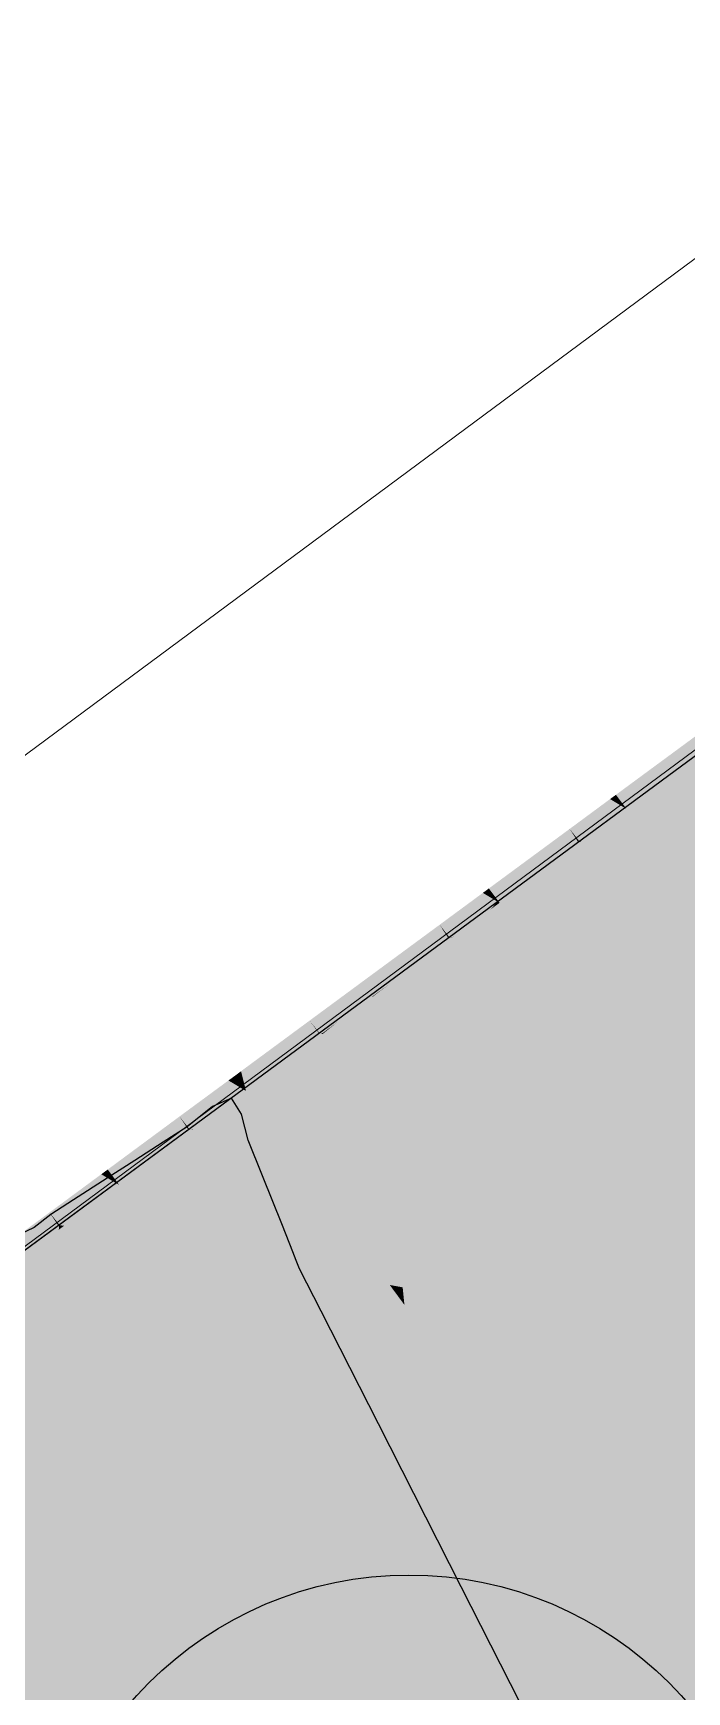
# Model space of a CAD drawing. Header units: millimetres. Extents: x 340454 to 342791, y 6993867 to 6995092.
# Drawn here: x 340762.86 to 340767, y 6994583.51 to 6994594.02 of the extents above; entities that cross this region are included whole.
import ezdxf

# ---------------------------------------------------------------- set-up
doc = ezdxf.new("R2010")
doc.units = ezdxf.units.MM
doc.header["$LTSCALE"] = 10
for name, color, linetype in [('A-MODELAGEM', 7, 'Continuous'), ('F-HZ-CORREDOR-FEAT', 2, 'Continuous'), ('NUMERO_DOS_LOTES', 165, 'Continuous'), ('T-HM-CURVA_INTERMEDIARIA', 45, 'Continuous'), ('URB-Calçadas', 2, 'Continuous'), ('URB-Quadras', 3, 'Continuous')]:
    doc.layers.add(name, color=color, linetype=linetype)

msp = doc.modelspace()

# ---------------------------------------------------------------- linework, layer by layer
at = {"lineweight": 20}
msp.add_lwpolyline([(340782.27, 6994557.101), (340785.611, 6994569.974), (340769.737, 6994591.412), (340755.742, 6994581.105), (340753.641, 6994579.535), (340782.27, 6994557.101)], close=True, dxfattribs=at)
at = {"layer": 'A-MODELAGEM', "color": 11, "linetype": 'Continuous', "lineweight": -3}
for points in [[(340766.554, 6994589.192), (340766.576, 6994589.163), (340767.085, 6994589.583)], [(340767.085, 6994589.583), (340766.576, 6994589.163), (340767.139, 6994589.498)], [(340766.576, 6994589.163), (340766.614, 6994589.112), (340767.139, 6994589.498)], [(340766.795, 6994588.868), (340767.155, 6994589.5), (340766.62, 6994589.103)], [(340767.532, 6994588.826), (340767.155, 6994589.5), (340766.795, 6994588.868)], [(340766.261, 6994588.976), (340766.547, 6994589.147), (340766.517, 6994589.165)], [(340766.517, 6994589.165), (340766.547, 6994589.147), (340766.554, 6994589.192)], [(340766.554, 6994589.192), (340766.547, 6994589.147), (340766.576, 6994589.163)], [(340766.547, 6994589.147), (340766.611, 6994589.109), (340766.576, 6994589.163)], [(340766.576, 6994589.163), (340766.611, 6994589.109), (340766.614, 6994589.112)], [(340766.261, 6994588.976), (340766.323, 6994588.897), (340766.547, 6994589.147)], [(340766.547, 6994589.147), (340766.323, 6994588.897), (340766.61, 6994589.109)], [(340766.648, 6994588.876), (340766.62, 6994589.103), (340766.338, 6994588.894)], [(340766.547, 6994589.147), (340766.61, 6994589.109), (340766.611, 6994589.109)], [(340766.795, 6994588.868), (340766.62, 6994589.103), (340766.62, 6994589.103)], [(340766.795, 6994588.868), (340766.62, 6994589.103), (340766.648, 6994588.876)], [(340765.749, 6994588.599), (340765.772, 6994588.568), (340766.261, 6994588.976)], [(340766.261, 6994588.976), (340765.772, 6994588.568), (340766.315, 6994588.892)], [(340766.261, 6994588.976), (340766.32, 6994588.895), (340766.323, 6994588.897)], [(340766.261, 6994588.976), (340766.315, 6994588.892), (340766.32, 6994588.895)], [(340765.772, 6994588.568), (340765.809, 6994588.519), (340766.315, 6994588.892)], [(340766.011, 6994588.246), (340766.335, 6994588.892), (340765.817, 6994588.508)], [(340766.733, 6994588.188), (340766.335, 6994588.892), (340766.011, 6994588.246)], [(340766.654, 6994588.83), (340766.338, 6994588.894), (340766.335, 6994588.892)], [(340766.733, 6994588.188), (340766.335, 6994588.892), (340766.335, 6994588.892)], [(340766.733, 6994588.188), (340766.654, 6994588.83), (340766.335, 6994588.892)], [(340766.733, 6994588.188), (340766.335, 6994588.892), (340766.335, 6994588.892)], [(340766.654, 6994588.83), (340766.648, 6994588.876), (340766.338, 6994588.894)], [(340766.654, 6994588.83), (340766.338, 6994588.894), (340766.338, 6994588.894)], [(340766.795, 6994588.868), (340766.648, 6994588.876), (340766.654, 6994588.83)], [(340766.851, 6994588.792), (340766.795, 6994588.868), (340766.654, 6994588.83)], [(340767.532, 6994588.826), (340766.795, 6994588.868), (340766.851, 6994588.792)], [(340766.733, 6994588.188), (340766.851, 6994588.792), (340766.654, 6994588.83)], [(340767.334, 6994588.14), (340766.851, 6994588.792), (340766.733, 6994588.188)], [(340767.553, 6994588.656), (340767.532, 6994588.826), (340766.851, 6994588.792)], [(340767.334, 6994588.14), (340767.553, 6994588.656), (340766.851, 6994588.792)], [(340765.437, 6994588.369), (340765.744, 6994588.551), (340765.711, 6994588.571)], [(340765.437, 6994588.369), (340765.499, 6994588.29), (340765.744, 6994588.551)], [(340765.744, 6994588.551), (340765.499, 6994588.29), (340765.804, 6994588.515)], [(340765.711, 6994588.571), (340765.744, 6994588.551), (340765.749, 6994588.599)], [(340765.749, 6994588.599), (340765.744, 6994588.551), (340765.772, 6994588.568)], [(340765.744, 6994588.551), (340765.805, 6994588.515), (340765.772, 6994588.568)], [(340765.744, 6994588.551), (340765.804, 6994588.515), (340765.805, 6994588.515)], [(340765.772, 6994588.568), (340765.805, 6994588.515), (340765.809, 6994588.519)], [(340765.846, 6994588.26), (340765.758, 6994588.465), (340765.517, 6994588.286)], [(340765.517, 6994588.286), (340765.758, 6994588.465), (340765.541, 6994588.305)], [(340765.846, 6994588.26), (340765.817, 6994588.508), (340765.758, 6994588.465)], [(340766.011, 6994588.246), (340765.817, 6994588.508), (340765.817, 6994588.508)], [(340766.011, 6994588.246), (340765.817, 6994588.508), (340765.846, 6994588.26)], [(340764.944, 6994588.006), (340764.968, 6994587.973), (340765.437, 6994588.369)], [(340765.437, 6994588.369), (340764.968, 6994587.973), (340765.492, 6994588.285)], [(340765.437, 6994588.369), (340765.492, 6994588.285), (340765.496, 6994588.288)], [(340765.437, 6994588.369), (340765.496, 6994588.288), (340765.499, 6994588.29)], [(340764.968, 6994587.973), (340765.004, 6994587.925), (340765.492, 6994588.285)], [(340765.013, 6994587.913), (340765.515, 6994588.284), (340765.513, 6994588.285)], [(340765.013, 6994587.913), (340765.513, 6994588.285), (340765.12, 6994587.995)], [(340765.224, 6994587.628), (340765.515, 6994588.284), (340765.013, 6994587.913)], [(340765.928, 6994587.56), (340765.515, 6994588.284), (340765.224, 6994587.628)], [(340765.515, 6994588.284), (340765.516, 6994588.286), (340765.513, 6994588.285)], [(340765.851, 6994588.221), (340765.517, 6994588.286), (340765.515, 6994588.284)], [(340765.515, 6994588.284), (340765.517, 6994588.286), (340765.516, 6994588.286)], [(340765.928, 6994587.56), (340765.851, 6994588.221), (340765.515, 6994588.284)], [(340765.517, 6994588.286), (340765.541, 6994588.305), (340765.516, 6994588.286)], [(340765.851, 6994588.221), (340765.846, 6994588.26), (340765.517, 6994588.286)], [(340766.011, 6994588.246), (340765.846, 6994588.26), (340765.851, 6994588.221)], [(340766.058, 6994588.182), (340766.011, 6994588.246), (340765.851, 6994588.221)], [(340765.928, 6994587.56), (340766.058, 6994588.182), (340765.851, 6994588.221)], [(340766.733, 6994588.188), (340766.011, 6994588.246), (340766.058, 6994588.182)], [(340766.564, 6994587.499), (340766.058, 6994588.182), (340765.928, 6994587.56)], [(340766.749, 6994588.052), (340766.733, 6994588.188), (340766.058, 6994588.182)], [(340766.564, 6994587.499), (340766.749, 6994588.052), (340766.058, 6994588.182)], [(340767.334, 6994588.14), (340766.733, 6994588.188), (340766.749, 6994588.052)], [(340767.505, 6994587.909), (340767.334, 6994588.14), (340766.749, 6994588.052)], [(340764.613, 6994587.762), (340764.968, 6994587.973), (340764.944, 6994588.006)], [(340765.013, 6994587.913), (340765.12, 6994587.995), (340765.011, 6994587.915)], [(340766.82, 6994587.475), (340766.749, 6994588.052), (340766.564, 6994587.499)], [(340767.505, 6994587.909), (340766.749, 6994588.052), (340766.82, 6994587.475)], [(340764.613, 6994587.762), (340764.676, 6994587.683), (340764.968, 6994587.973)], [(340764.968, 6994587.973), (340764.676, 6994587.683), (340765.004, 6994587.925)], [(340764.697, 6994587.678), (340765.013, 6994587.913), (340765.011, 6994587.915)], [(340764.697, 6994587.678), (340765.011, 6994587.915), (340764.789, 6994587.752)], [(340765.041, 6994587.645), (340765.013, 6994587.913), (340764.697, 6994587.678)], [(340765.224, 6994587.628), (340765.013, 6994587.913), (340765.041, 6994587.645)], [(340767.328, 6994587.426), (340767.505, 6994587.909), (340766.82, 6994587.475)], [(340764.179, 6994587.442), (340764.673, 6994587.681), (340764.613, 6994587.762)], [(340764.179, 6994587.442), (340764.67, 6994587.679), (340764.673, 6994587.681)], [(340764.179, 6994587.442), (340764.668, 6994587.678), (340764.67, 6994587.679)], [(340764.613, 6994587.762), (340764.673, 6994587.681), (340764.676, 6994587.683)], [(340764.695, 6994587.677), (340764.69, 6994587.679), (340764.688, 6994587.678)], [(340764.697, 6994587.678), (340764.789, 6994587.752), (340764.69, 6994587.679)], [(340764.695, 6994587.677), (340764.697, 6994587.678), (340764.69, 6994587.679)], [(340764.179, 6994587.442), (340764.191, 6994587.394), (340764.668, 6994587.678)], [(340764.191, 6994587.394), (340764.205, 6994587.337), (340764.668, 6994587.678)], [(340764.21, 6994587.317), (340764.695, 6994587.677), (340764.688, 6994587.678)], [(340764.21, 6994587.317), (340764.688, 6994587.678), (340764.391, 6994587.459)], [(340764.437, 6994587.011), (340764.695, 6994587.677), (340764.21, 6994587.317)], [(340764.437, 6994587.011), (340765.044, 6994587.612), (340764.695, 6994587.677)], [(340765.114, 6994586.939), (340765.044, 6994587.612), (340764.437, 6994587.011)], [(340765.044, 6994587.612), (340764.697, 6994587.678), (340764.695, 6994587.677)], [(340765.044, 6994587.612), (340765.041, 6994587.645), (340764.697, 6994587.678)], [(340765.224, 6994587.628), (340765.041, 6994587.645), (340765.044, 6994587.612)], [(340765.267, 6994587.571), (340765.224, 6994587.628), (340765.044, 6994587.612)], [(340765.114, 6994586.939), (340765.267, 6994587.571), (340765.044, 6994587.612)], [(340765.928, 6994587.56), (340765.224, 6994587.628), (340765.267, 6994587.571)], [(340765.788, 6994586.867), (340765.267, 6994587.571), (340765.114, 6994586.939)], [(340765.788, 6994586.867), (340765.942, 6994587.446), (340765.267, 6994587.571)], [(340765.942, 6994587.446), (340765.928, 6994587.56), (340765.267, 6994587.571)], [(340766.564, 6994587.499), (340765.928, 6994587.56), (340765.942, 6994587.446)], [(340766.709, 6994587.304), (340766.564, 6994587.499), (340765.942, 6994587.446)], [(340766.709, 6994587.304), (340766.82, 6994587.475), (340766.564, 6994587.499)], [(340766.845, 6994587.279), (340766.82, 6994587.475), (340766.709, 6994587.304)], [(340767.069, 6994587.237), (340766.82, 6994587.475), (340766.845, 6994587.279)], [(340767.328, 6994587.426), (340766.82, 6994587.475), (340767.069, 6994587.237)], [(340763.789, 6994587.155), (340764.136, 6994587.361), (340764.099, 6994587.383)], [(340764.099, 6994587.383), (340764.136, 6994587.361), (340764.139, 6994587.412)], [(340764.139, 6994587.412), (340764.136, 6994587.361), (340764.165, 6994587.378)], [(340764.136, 6994587.361), (340764.193, 6994587.327), (340764.165, 6994587.378)], [(340764.139, 6994587.412), (340764.191, 6994587.394), (340764.179, 6994587.442)], [(340764.139, 6994587.412), (340764.165, 6994587.378), (340764.191, 6994587.394)], [(340764.165, 6994587.378), (340764.205, 6994587.337), (340764.191, 6994587.394)], [(340764.165, 6994587.378), (340764.205, 6994587.336), (340764.205, 6994587.337)], [(340764.165, 6994587.378), (340764.199, 6994587.332), (340764.205, 6994587.336)], [(340764.165, 6994587.378), (340764.193, 6994587.327), (340764.199, 6994587.332)], [(340764.21, 6994587.317), (340764.391, 6994587.459), (340764.208, 6994587.325)], [(340766.013, 6994586.843), (340765.942, 6994587.446), (340765.788, 6994586.867)], [(340766.453, 6994586.796), (340765.942, 6994587.446), (340766.013, 6994586.843)], [(340766.453, 6994586.796), (340766.709, 6994587.304), (340765.942, 6994587.446)], [(340763.789, 6994587.155), (340763.851, 6994587.076), (340764.136, 6994587.361)], [(340764.136, 6994587.361), (340763.851, 6994587.076), (340764.193, 6994587.327)], [(340763.877, 6994587.07), (340764.21, 6994587.317), (340764.203, 6994587.321)], [(340763.877, 6994587.07), (340764.203, 6994587.321), (340764.02, 6994587.186)], [(340764.233, 6994587.033), (340764.21, 6994587.317), (340763.877, 6994587.07)], [(340764.136, 6994587.361), (340764.193, 6994587.327), (340764.193, 6994587.327)], [(340764.21, 6994587.317), (340764.206, 6994587.323), (340764.203, 6994587.321)], [(340764.21, 6994587.317), (340764.208, 6994587.325), (340764.206, 6994587.323)], [(340764.437, 6994587.011), (340764.21, 6994587.317), (340764.233, 6994587.033)], [(340766.868, 6994587.09), (340766.709, 6994587.304), (340766.453, 6994586.796)], [(340766.868, 6994587.09), (340766.845, 6994587.279), (340766.709, 6994587.304)], [(340767.069, 6994587.237), (340766.845, 6994587.279), (340766.868, 6994587.09)], [(340763.334, 6994586.819), (340763.361, 6994586.783), (340763.789, 6994587.155)], [(340763.789, 6994587.155), (340763.361, 6994586.783), (340763.845, 6994587.071)], [(340763.789, 6994587.155), (340763.849, 6994587.074), (340763.851, 6994587.076)], [(340763.789, 6994587.155), (340763.845, 6994587.071), (340763.849, 6994587.074)], [(340763.877, 6994587.07), (340764.02, 6994587.186), (340763.864, 6994587.072)], [(340767.069, 6994587.237), (340766.868, 6994587.09), (340767.447, 6994586.69)], [(340763.361, 6994586.783), (340763.394, 6994586.739), (340763.845, 6994587.071)], [(340763.407, 6994586.722), (340763.875, 6994587.069), (340763.863, 6994587.071)], [(340763.407, 6994586.722), (340763.863, 6994587.071), (340763.635, 6994586.903)], [(340763.649, 6994586.395), (340763.875, 6994587.069), (340763.407, 6994586.722)], [(340763.649, 6994586.395), (340764.235, 6994587.003), (340763.875, 6994587.069)], [(340763.875, 6994587.069), (340763.864, 6994587.072), (340763.863, 6994587.071)], [(340763.875, 6994587.069), (340763.877, 6994587.07), (340763.864, 6994587.072)], [(340764.235, 6994587.003), (340763.877, 6994587.07), (340763.875, 6994587.069)], [(340764.235, 6994587.003), (340764.233, 6994587.033), (340763.877, 6994587.07)], [(340766.868, 6994587.09), (340766.453, 6994586.796), (340767.447, 6994586.69)], [(340764.29, 6994586.322), (340764.235, 6994587.003), (340763.649, 6994586.395)], [(340764.437, 6994587.011), (340764.233, 6994587.033), (340764.235, 6994587.003)], [(340764.475, 6994586.959), (340764.437, 6994587.011), (340764.235, 6994587.003)], [(340764.29, 6994586.322), (340764.475, 6994586.959), (340764.235, 6994587.003)], [(340765.009, 6994586.239), (340764.475, 6994586.959), (340764.29, 6994586.322)], [(340765.114, 6994586.939), (340764.437, 6994587.011), (340764.475, 6994586.959)], [(340765.009, 6994586.239), (340765.124, 6994586.841), (340764.475, 6994586.959)], [(340765.124, 6994586.841), (340765.114, 6994586.939), (340764.475, 6994586.959)], [(340763.407, 6994586.722), (340763.635, 6994586.903), (340763.4, 6994586.73)], [(340765.188, 6994586.219), (340765.124, 6994586.841), (340765.009, 6994586.239)], [(340765.788, 6994586.867), (340765.114, 6994586.939), (340765.124, 6994586.841)], [(340765.915, 6994586.697), (340765.788, 6994586.867), (340765.124, 6994586.841)], [(340765.544, 6994586.178), (340765.124, 6994586.841), (340765.188, 6994586.219)], [(340765.544, 6994586.178), (340765.915, 6994586.697), (340765.124, 6994586.841)], [(340765.915, 6994586.697), (340766.013, 6994586.843), (340765.788, 6994586.867)], [(340766.033, 6994586.675), (340766.013, 6994586.843), (340765.915, 6994586.697)], [(340766.231, 6994586.639), (340766.013, 6994586.843), (340766.033, 6994586.675)], [(340766.453, 6994586.796), (340766.013, 6994586.843), (340766.231, 6994586.639)], [(340762.965, 6994586.547), (340763.332, 6994586.766), (340763.293, 6994586.789)], [(340762.965, 6994586.547), (340763.028, 6994586.469), (340763.332, 6994586.766)], [(340763.332, 6994586.766), (340763.028, 6994586.469), (340763.387, 6994586.733)], [(340763.293, 6994586.789), (340763.332, 6994586.766), (340763.334, 6994586.819)], [(340763.334, 6994586.819), (340763.332, 6994586.766), (340763.361, 6994586.783)], [(340763.332, 6994586.766), (340763.387, 6994586.733), (340763.361, 6994586.783)], [(340763.332, 6994586.766), (340763.387, 6994586.733), (340763.387, 6994586.733)], [(340763.361, 6994586.783), (340763.387, 6994586.733), (340763.394, 6994586.739)], [(340766.453, 6994586.796), (340766.231, 6994586.639), (340767.447, 6994586.69)], [(340763.057, 6994586.463), (340763.407, 6994586.722), (340763.396, 6994586.728)], [(340763.057, 6994586.463), (340763.396, 6994586.728), (340763.244, 6994586.616)], [(340763.425, 6994586.421), (340763.407, 6994586.722), (340763.057, 6994586.463)], [(340763.407, 6994586.722), (340763.4, 6994586.73), (340763.396, 6994586.728)], [(340763.649, 6994586.395), (340763.407, 6994586.722), (340763.425, 6994586.421)], [(340766.052, 6994586.512), (340765.915, 6994586.697), (340765.544, 6994586.178)], [(340766.052, 6994586.512), (340766.033, 6994586.675), (340765.915, 6994586.697)], [(340766.231, 6994586.639), (340766.033, 6994586.675), (340766.052, 6994586.512)], [(340766.231, 6994586.639), (340766.052, 6994586.512), (340766.863, 6994586.027)], [(340766.231, 6994586.639), (340767.984, 6994586.319), (340767.447, 6994586.69)], [(340766.231, 6994586.639), (340766.863, 6994586.027), (340767.984, 6994586.319)], [(340762.529, 6994586.226), (340762.557, 6994586.188), (340762.965, 6994586.547)], [(340762.965, 6994586.547), (340762.557, 6994586.188), (340763.021, 6994586.464)], [(340762.965, 6994586.547), (340763.025, 6994586.467), (340763.028, 6994586.469)], [(340762.965, 6994586.547), (340763.021, 6994586.464), (340763.025, 6994586.467)], [(340763.057, 6994586.463), (340763.244, 6994586.616), (340763.039, 6994586.465)], [(340762.557, 6994586.188), (340762.589, 6994586.145), (340763.021, 6994586.464)], [(340763.002, 6994585.588), (340763.024, 6994586.438), (340762.603, 6994586.126)], [(340762.603, 6994586.126), (340763.024, 6994586.438), (340762.81, 6994586.294)], [(340763.024, 6994586.438), (340763.025, 6994586.452), (340762.81, 6994586.294)], [(340763.002, 6994585.588), (340763.426, 6994586.394), (340763.024, 6994586.438)], [(340763.426, 6994586.394), (340763.055, 6994586.461), (340763.024, 6994586.438)], [(340763.055, 6994586.461), (340763.025, 6994586.452), (340763.024, 6994586.438)], [(340763.055, 6994586.461), (340763.038, 6994586.464), (340763.025, 6994586.452)], [(340763.055, 6994586.461), (340763.039, 6994586.465), (340763.038, 6994586.464)], [(340763.055, 6994586.461), (340763.057, 6994586.463), (340763.039, 6994586.465)], [(340763.426, 6994586.394), (340763.057, 6994586.463), (340763.055, 6994586.461)], [(340763.426, 6994586.394), (340763.425, 6994586.421), (340763.057, 6994586.463)], [(340763.649, 6994586.395), (340763.425, 6994586.421), (340763.426, 6994586.394)], [(340766.052, 6994586.512), (340765.544, 6994586.178), (340766.071, 6994586.118)], [(340766.052, 6994586.512), (340766.071, 6994586.118), (340766.863, 6994586.027)], [(340763.517, 6994584.893), (340763.426, 6994586.394), (340763.002, 6994585.588)], [(340763.684, 6994586.347), (340763.649, 6994586.395), (340763.426, 6994586.394)], [(340763.517, 6994584.893), (340763.684, 6994586.347), (340763.426, 6994586.394)], [(340764.361, 6994585.433), (340763.684, 6994586.347), (340763.517, 6994584.893)], [(340764.29, 6994586.322), (340763.649, 6994586.395), (340763.684, 6994586.347)], [(340764.361, 6994585.433), (340764.297, 6994586.237), (340763.684, 6994586.347)], [(340764.297, 6994586.237), (340764.29, 6994586.322), (340763.684, 6994586.347)], [(340765.009, 6994586.239), (340764.29, 6994586.322), (340764.297, 6994586.237)], [(340767.984, 6994586.319), (340766.863, 6994586.027), (340768.713, 6994585.815)], [(340765.121, 6994586.088), (340765.009, 6994586.239), (340764.297, 6994586.237)], [(340764.361, 6994585.433), (340765.121, 6994586.088), (340764.297, 6994586.237)], [(340765.121, 6994586.088), (340765.188, 6994586.219), (340765.009, 6994586.239)], [(340765.203, 6994586.073), (340765.188, 6994586.219), (340765.121, 6994586.088)], [(340765.345, 6994586.047), (340765.188, 6994586.219), (340765.203, 6994586.073)], [(340765.544, 6994586.178), (340765.188, 6994586.219), (340765.345, 6994586.047)], [(340762.674, 6994584.352), (340763.002, 6994585.588), (340762.603, 6994586.126)], [(340765.544, 6994586.178), (340765.345, 6994586.047), (340766.081, 6994585.914)], [(340766.071, 6994586.118), (340765.544, 6994586.178), (340766.081, 6994585.914)], [(340766.071, 6994586.118), (340766.081, 6994585.914), (340766.863, 6994586.027)], [(340765.214, 6994585.962), (340765.121, 6994586.088), (340764.361, 6994585.433)], [(340765.214, 6994585.962), (340765.203, 6994586.073), (340765.121, 6994586.088)], [(340765.345, 6994586.047), (340765.203, 6994586.073), (340765.214, 6994585.962)], [(340766.081, 6994585.914), (340765.345, 6994586.047), (340765.214, 6994585.962)], [(340766.863, 6994586.027), (340766.081, 6994585.914), (340767.472, 6994585.663)], [(340766.863, 6994586.027), (340767.472, 6994585.663), (340768.713, 6994585.815)], [(340765.214, 6994585.962), (340764.361, 6994585.433), (340766.078, 6994575.813)], [(340766.081, 6994585.914), (340765.214, 6994585.962), (340766.553, 6994576.279)], [(340765.214, 6994585.962), (340766.078, 6994575.813), (340766.553, 6994576.279)], [(340766.081, 6994585.914), (340766.553, 6994576.279), (340767.472, 6994585.663)], [(340762.975, 6994584.545), (340763.002, 6994585.588), (340762.674, 6994584.352)], [(340763.517, 6994584.893), (340763.002, 6994585.588), (340762.975, 6994584.545)], [(340767.472, 6994585.663), (340766.553, 6994576.279), (340772.852, 6994582.449)], [(340764.361, 6994585.433), (340763.517, 6994584.893), (340762.937, 6994583.073)], [(340764.361, 6994585.433), (340762.937, 6994583.073), (340765.605, 6994575.351)], [(340764.361, 6994585.433), (340765.605, 6994575.351), (340766.078, 6994575.813)], [(340763.517, 6994584.893), (340762.959, 6994583.923), (340762.937, 6994583.073)], [(340763.517, 6994584.893), (340762.975, 6994584.545), (340762.959, 6994583.923)], [(340762.975, 6994584.545), (340762.674, 6994584.352), (340762.959, 6994583.923)], [(340762.674, 6994584.352), (340762.278, 6994583.626), (340762.959, 6994583.923)], [(340762.959, 6994583.923), (340762.278, 6994583.626), (340762.307, 6994582.789)], [(340762.959, 6994583.923), (340762.307, 6994582.789), (340762.937, 6994583.073)]]:
    msp.add_solid(points, dxfattribs=at)
at = {"layer": 'A-MODELAGEM', "color": 161, "linetype": 'Continuous', "lineweight": -3}
for points in [[(340766.62, 6994589.103), (340767.145, 6994589.502), (340766.614, 6994589.111)], [(340766.614, 6994589.112), (340766.614, 6994589.111), (340767.145, 6994589.502)], [(340766.614, 6994589.112), (340767.145, 6994589.502), (340767.139, 6994589.498)], [(340766.62, 6994589.103), (340767.155, 6994589.5), (340767.145, 6994589.502)], [(340766.62, 6994589.103), (340767.155, 6994589.5), (340767.155, 6994589.5)], [(340766.62, 6994589.103), (340767.155, 6994589.5), (340766.62, 6994589.103)], [(340766.337, 6994588.894), (340766.611, 6994589.109), (340766.321, 6994588.895)], [(340766.323, 6994588.897), (340766.321, 6994588.895), (340766.611, 6994589.109)], [(340766.323, 6994588.897), (340766.611, 6994589.109), (340766.61, 6994589.109)], [(340766.337, 6994588.894), (340766.62, 6994589.103), (340766.611, 6994589.109)], [(340766.338, 6994588.894), (340766.62, 6994589.103), (340766.337, 6994588.894)], [(340766.338, 6994588.894), (340766.62, 6994589.103), (340766.62, 6994589.103)], [(340766.611, 6994589.109), (340766.61, 6994589.109), (340766.611, 6994589.109)], [(340766.611, 6994589.109), (340766.614, 6994589.111), (340766.614, 6994589.112)], [(340766.62, 6994589.103), (340766.614, 6994589.111), (340766.611, 6994589.109)], [(340766.611, 6994589.109), (340766.611, 6994589.109), (340766.614, 6994589.111)], [(340766.62, 6994589.103), (340766.62, 6994589.103), (340766.62, 6994589.103)], [(340765.817, 6994588.508), (340766.321, 6994588.895), (340765.809, 6994588.518)], [(340765.809, 6994588.519), (340765.809, 6994588.518), (340766.321, 6994588.895)], [(340765.809, 6994588.519), (340766.321, 6994588.895), (340766.315, 6994588.892)], [(340765.817, 6994588.508), (340766.335, 6994588.892), (340766.321, 6994588.895)], [(340765.817, 6994588.508), (340766.335, 6994588.892), (340766.335, 6994588.892)], [(340765.817, 6994588.508), (340766.335, 6994588.892), (340765.817, 6994588.508)], [(340766.315, 6994588.892), (340766.321, 6994588.895), (340766.32, 6994588.895)], [(340766.323, 6994588.897), (340766.32, 6994588.895), (340766.321, 6994588.895)], [(340766.335, 6994588.892), (340766.337, 6994588.894), (340766.321, 6994588.895)], [(340766.335, 6994588.892), (340766.338, 6994588.894), (340766.337, 6994588.894)], [(340766.335, 6994588.892), (340766.337, 6994588.894), (340766.335, 6994588.892)], [(340766.335, 6994588.892), (340766.335, 6994588.892), (340766.335, 6994588.892)], [(340766.335, 6994588.892), (340766.335, 6994588.892), (340766.335, 6994588.892)], [(340766.338, 6994588.894), (340766.337, 6994588.894), (340766.338, 6994588.894)], [(340765.516, 6994588.286), (340765.805, 6994588.515), (340765.497, 6994588.288)], [(340765.499, 6994588.29), (340765.497, 6994588.288), (340765.805, 6994588.515)], [(340765.499, 6994588.29), (340765.805, 6994588.515), (340765.804, 6994588.515)], [(340765.516, 6994588.286), (340765.541, 6994588.305), (340765.805, 6994588.515)], [(340765.758, 6994588.465), (340765.805, 6994588.515), (340765.541, 6994588.305)], [(340765.758, 6994588.465), (340765.817, 6994588.508), (340765.805, 6994588.515)], [(340765.758, 6994588.465), (340765.817, 6994588.508), (340765.817, 6994588.508)], [(340765.805, 6994588.515), (340765.804, 6994588.515), (340765.805, 6994588.515)], [(340765.805, 6994588.515), (340765.809, 6994588.518), (340765.809, 6994588.519)], [(340765.817, 6994588.508), (340765.809, 6994588.518), (340765.805, 6994588.515)], [(340765.805, 6994588.515), (340765.805, 6994588.515), (340765.809, 6994588.518)], [(340765.817, 6994588.508), (340765.817, 6994588.508), (340765.817, 6994588.508)], [(340765.011, 6994587.915), (340765.497, 6994588.288), (340765.004, 6994587.925)], [(340765.004, 6994587.925), (340765.004, 6994587.925), (340765.497, 6994588.288)], [(340765.004, 6994587.925), (340765.497, 6994588.288), (340765.492, 6994588.285)], [(340765.011, 6994587.915), (340765.12, 6994587.995), (340765.497, 6994588.288)], [(340765.513, 6994588.285), (340765.497, 6994588.288), (340765.12, 6994587.995)], [(340765.492, 6994588.285), (340765.497, 6994588.288), (340765.496, 6994588.288)], [(340765.499, 6994588.29), (340765.496, 6994588.288), (340765.497, 6994588.288)], [(340765.516, 6994588.286), (340765.497, 6994588.288), (340765.513, 6994588.285)], [(340764.676, 6994587.683), (340764.673, 6994587.681), (340765.004, 6994587.925)], [(340764.69, 6994587.679), (340765.004, 6994587.925), (340764.673, 6994587.681)], [(340764.676, 6994587.683), (340765.004, 6994587.925), (340765.004, 6994587.925)], [(340764.69, 6994587.679), (340764.789, 6994587.752), (340765.004, 6994587.925)], [(340765.011, 6994587.915), (340765.004, 6994587.925), (340764.789, 6994587.752)], [(340764.208, 6994587.325), (340764.673, 6994587.681), (340764.205, 6994587.336)], [(340764.205, 6994587.337), (340764.205, 6994587.336), (340764.673, 6994587.681)], [(340764.205, 6994587.337), (340764.673, 6994587.681), (340764.668, 6994587.678)], [(340764.208, 6994587.325), (340764.391, 6994587.459), (340764.673, 6994587.681)], [(340764.688, 6994587.678), (340764.673, 6994587.681), (340764.391, 6994587.459)], [(340764.668, 6994587.678), (340764.673, 6994587.681), (340764.67, 6994587.679)], [(340764.673, 6994587.681), (340764.67, 6994587.679), (340764.673, 6994587.681)], [(340764.676, 6994587.683), (340764.673, 6994587.681), (340764.673, 6994587.681)], [(340764.69, 6994587.679), (340764.673, 6994587.681), (340764.688, 6994587.678)], [(340763.851, 6994587.076), (340763.849, 6994587.073), (340764.193, 6994587.327)], [(340763.864, 6994587.072), (340764.193, 6994587.327), (340763.849, 6994587.073)], [(340763.851, 6994587.076), (340764.193, 6994587.327), (340764.193, 6994587.327)], [(340763.864, 6994587.072), (340764.02, 6994587.186), (340764.193, 6994587.327)], [(340764.203, 6994587.321), (340764.193, 6994587.327), (340764.02, 6994587.186)], [(340764.203, 6994587.321), (340764.199, 6994587.332), (340764.193, 6994587.327)], [(340764.193, 6994587.327), (340764.193, 6994587.327), (340764.199, 6994587.332)], [(340764.193, 6994587.327), (340764.199, 6994587.332), (340764.199, 6994587.332)], [(340764.193, 6994587.327), (340764.193, 6994587.327), (340764.193, 6994587.327)], [(340764.206, 6994587.323), (340764.205, 6994587.336), (340764.199, 6994587.332)], [(340764.199, 6994587.332), (340764.199, 6994587.332), (340764.205, 6994587.336)], [(340764.199, 6994587.332), (340764.205, 6994587.336), (340764.205, 6994587.336)], [(340764.203, 6994587.321), (340764.206, 6994587.323), (340764.199, 6994587.332)], [(340764.205, 6994587.337), (340764.205, 6994587.336), (340764.205, 6994587.336)], [(340764.206, 6994587.323), (340764.208, 6994587.325), (340764.205, 6994587.336)], [(340763.4, 6994586.73), (340763.849, 6994587.073), (340763.394, 6994586.738)], [(340763.394, 6994586.739), (340763.394, 6994586.738), (340763.849, 6994587.073)], [(340763.394, 6994586.739), (340763.849, 6994587.073), (340763.845, 6994587.071)], [(340763.4, 6994586.73), (340763.635, 6994586.903), (340763.849, 6994587.073)], [(340763.863, 6994587.071), (340763.849, 6994587.073), (340763.635, 6994586.903)], [(340763.845, 6994587.071), (340763.849, 6994587.073), (340763.849, 6994587.074)], [(340763.851, 6994587.076), (340763.849, 6994587.074), (340763.849, 6994587.073)], [(340763.864, 6994587.072), (340763.849, 6994587.073), (340763.863, 6994587.071)], [(340763.028, 6994586.469), (340763.387, 6994586.733), (340763.387, 6994586.733)], [(340763.387, 6994586.733), (340763.394, 6994586.738), (340763.394, 6994586.739)], [(340763.396, 6994586.728), (340763.394, 6994586.738), (340763.387, 6994586.733)], [(340763.387, 6994586.733), (340763.387, 6994586.733), (340763.394, 6994586.738)], [(340763.387, 6994586.733), (340763.387, 6994586.733), (340763.387, 6994586.733)], [(340763.396, 6994586.728), (340763.4, 6994586.73), (340763.394, 6994586.738)], [(340763.039, 6994586.465), (340763.387, 6994586.733), (340763.025, 6994586.466)], [(340763.028, 6994586.469), (340763.025, 6994586.466), (340763.387, 6994586.733)], [(340763.039, 6994586.465), (340763.244, 6994586.616), (340763.387, 6994586.733)], [(340763.396, 6994586.728), (340763.387, 6994586.733), (340763.244, 6994586.616)], [(340762.81, 6994586.294), (340763.025, 6994586.466), (340762.589, 6994586.145)], [(340762.589, 6994586.145), (340762.589, 6994586.145), (340763.025, 6994586.466)], [(340762.589, 6994586.145), (340763.025, 6994586.466), (340763.021, 6994586.464)], [(340762.81, 6994586.294), (340763.025, 6994586.452), (340763.025, 6994586.466)], [(340763.021, 6994586.464), (340763.025, 6994586.466), (340763.025, 6994586.467)], [(340763.028, 6994586.469), (340763.025, 6994586.467), (340763.025, 6994586.466)], [(340763.039, 6994586.465), (340763.025, 6994586.466), (340763.038, 6994586.464)], [(340763.025, 6994586.452), (340763.038, 6994586.464), (340763.025, 6994586.466)]]:
    msp.add_solid(points, dxfattribs=at)
at = {"layer": 'F-HZ-CORREDOR-FEAT', "color": 2, "linetype": 'Continuous', "lineweight": -3}
msp.add_polyline3d([(340782.259, 6994557.11, 730.967), (340785.553, 6994569.801, 730.416), (340784.56, 6994571.141, 730.434), (340779.9, 6994577.435, 730.521), (340769.616, 6994591.324, 730.712), (340755.61, 6994581.002, 731.445), (340753.641, 6994579.535, 731.549), (340782.259, 6994557.11, 730.967)], dxfattribs=at)
at = {"layer": 'NUMERO_DOS_LOTES', "color": 165, "transparency": 33554687}
msp.add_circle((340765.243, 6994581.921), 2.33, dxfattribs=at)
at = {"layer": 'T-HM-CURVA_INTERMEDIARIA', "color": 45, "linetype": 'Continuous', "lineweight": -3, "elevation": 731, "flags": 128}
msp.add_lwpolyline([(340766.198, 6994582.948), (340765.574, 6994584.176), (340765.049, 6994585.209), (340764.687, 6994585.922), (340764.55, 6994586.191), (340764.529, 6994586.244), (340764.508, 6994586.297), (340764.441, 6994586.465), (340764.315, 6994586.779), (340764.225, 6994587.005), (340764.181, 6994587.169), (340764.118, 6994587.272), (340763.999, 6994587.219), (340763.837, 6994587.09), (340763.685, 6994586.993), (340763.505, 6994586.877), (340763.331, 6994586.765), (340763.117, 6994586.627), (340762.974, 6994586.535), (340762.869, 6994586.451), (340762.776, 6994586.407)], dxfattribs=at)
at = {"layer": 'URB-Calçadas', "lineweight": 0}
msp.add_lwpolyline([(340906.482, 6994496.93, -0.090947), (340799.111, 6994606.609, 0.475649), (340788.845, 6994608.722), (340739.93, 6994572.502, 0.267986), (340737.938, 6994567.915, -0.173456), (340714.47, 6994467.492, 0.151029)], format="xyb", dxfattribs=at)
at = {"layer": 'URB-Quadras', "color": 252, "lineweight": 0}
msp.add_lwpolyline([(340815.241, 6994491.926, 0.038213), (340872.813, 6994444.815, 0.427498), (340879.9, 6994446.24), (340906.67, 6994488.537, 0.399537), (340905.329, 6994495.296, -0.090947), (340797.453, 6994605.491, 0.427165), (340790.332, 6994606.713), (340742.106, 6994571.002, 0.26508), (340740.108, 6994566.469, -0.172307), (340715.611, 6994465.576, -0.089172), (340715.611, 6994465.576, -2.016247), (340701.917, 6994473.704, 0.157194), (340704.27, 6994475.674, 0.197995), (340722.466, 6994581.029, 0.104869), (340721.604, 6994582.915), (340685.606, 6994631.482, 0.2535), (340684.742, 6994631.884, -0.18056), (340678.012, 6994633.945)], format="xyb", dxfattribs=at)

doc.saveas('drawing.dxf')
